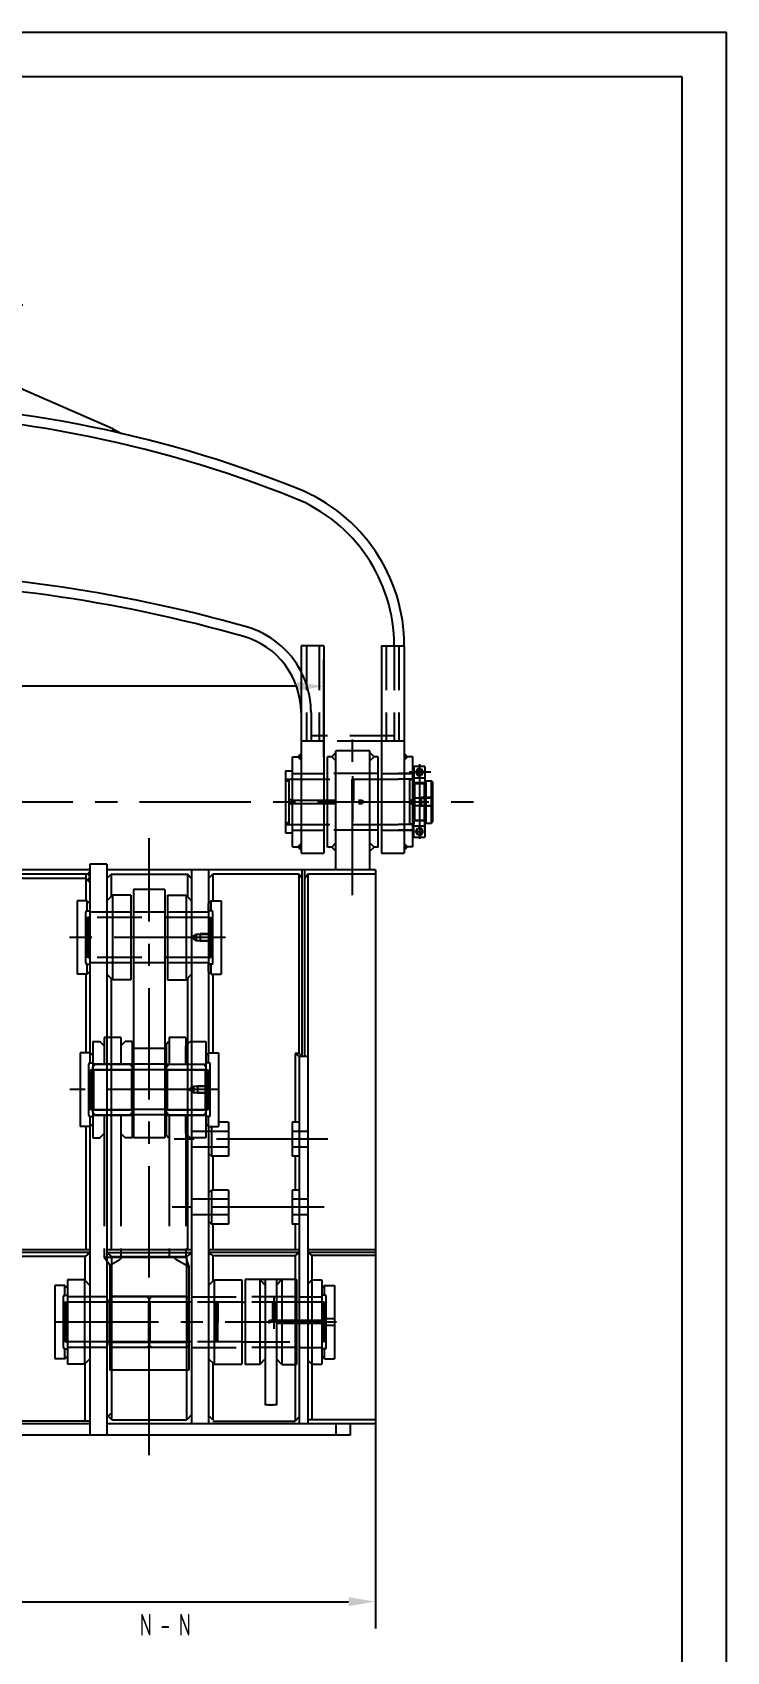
# Model space of a CAD drawing. Header units: millimetres. Extents: x 0 to 16800, y 391 to 12271.
# Drawn here: x 13681 to 16800, y 4991 to 12271 of the extents above; entities that cross this region are included whole.
import ezdxf
from ezdxf.enums import TextEntityAlignment as Align

# ---------------------------------------------------------------- set-up
doc = ezdxf.new("R2010")
doc.units = ezdxf.units.MM
doc.header["$LTSCALE"] = 400
for name, pattern in [('F', [0.75, 0.5, -0.25]), ('G', [2, 1.25, -0.25, 0.25, -0.25]), ('K', [2.5, 1.25, -0.25, 0.25, -0.25, 0.25, -0.25])]:
    doc.linetypes.add(name, pattern=pattern)
for name, color, linetype in [('01', 7, 'Continuous'), ('02', 1, 'Continuous'), ('04', 2, 'F'), ('05', 4, 'G'), ('07', 6, 'K'), ('08', 1, 'Continuous'), ('11', 3, 'Continuous')]:
    doc.layers.add(name, color=color, linetype=linetype)
doc.styles.get("Standard").update_dxf_attribs({"font": 'isocp', "width": 0.707, "bigfont": 'intecad.shx'})
doc.dimstyles.new('INTE', dxfattribs={"dimscale": 40, "dimtxt": 3.5, "dimasz": 3, "dimexe": 3, "dimexo": 0, "dimgap": 1, "dimtad": 1, "dimdec": 3, "dimdsep": 46, "dimtxsty": 'Standard', "dimcen": 0, "dimclrd": 1, "dimclre": 1, "dimclrt": 3, "dimadec": 4, "dimazin": 0, "dimtfac": 1, "dimtdec": 3, "dimtmove": 0, "dimatfit": 0, "dimfxl": 1, "dimarcsym": 0})

# ---------------------------------------------------------------- blocks, each defined once
blk = doc.blocks.new('*U105')
at = {"layer": '01'}
for p, q in [((0, 16.5), (-15, 7.8)), ((-15, 7.8), (-15, 0)), ((-15, -7.8), (-15, 0)), ((15, 7.8), (0, 16.5)), ((15, 0), (15, 7.8)), ((15, 0), (15, -7.8)), ((0, -16.5), (-15, -7.8)), ((15, -7.8), (0, -16.5))]:
    blk.add_line(p, q, dxfattribs=at)
at = {"layer": '05'}
for p, q in [((-16.7, 0), (17.5, 0)), ((0, 18), (0, -17.7))]:
    blk.add_line(p, q, dxfattribs=at)
blk = doc.blocks.new('qwre')
at = {"layer": '05'}
blk.add_line((-9377.8, 8268.9), (-8710.1, 8268.9), dxfattribs=at)
at = {"layer": '07', "color": 6, "linetype": 'K'}
for p, q in [((-9250.2, 8484.9), (-9321.2, 8484.9)), ((-9321.2, 8484.9), (-9321.2, 8052.9)), ((-9231.2, 8465.9), (-9250.2, 8484.9)), ((-9231.2, 8503.9), (-9231.2, 8383.2)), ((-9231.2, 8503.9), (-9155.2, 8503.9)), ((-9231.2, 8383.2), (-9231.2, 8465.9)), ((-9155.2, 8503.9), (-9155.2, 8383.2)), ((-9153.2, 8484.9), (-9155.2, 8484.9)), ((-9155.2, 8484.9), (-9155.2, 8383.2)), ((-9143.2, 8474.9), (-9153.2, 8484.9)), ((-9143.2, 8062.9), (-9143.2, 8474.9)), ((-9143.2, 8454.3), (-8989.2, 8454.3)), ((-8989.2, 8484.9), (-8989.2, 8052.9)), ((-8989.2, 8484.9), (-8958.2, 8484.9)), ((-8939.2, 8465.9), (-8958.2, 8484.9)), ((-8939.2, 8503.9), (-8939.2, 8383.2)), ((-8939.2, 8503.9), (-8863.2, 8503.9)), ((-8939.2, 8465.9), (-8939.2, 8383.2)), ((-8863.2, 8503.9), (-8863.2, 8383.2)), ((-8863.2, 8465.9), (-8844.2, 8484.9)), ((-8863.2, 8465.9), (-8863.2, 8383.2)), ((-8813.2, 8484.9), (-8844.2, 8484.9)), ((-8813.2, 8484.9), (-8813.2, 8052.9)), ((-9143.2, 8383.2), (-9321.2, 8383.2)), ((-9321.2, 8372.2), (-9310.2, 8383.2)), ((-9154.2, 8383.2), (-9310.2, 8383.2)), ((-9143.2, 8372.2), (-9154.2, 8383.2)), ((-8989.2, 8383.2), (-8813.2, 8383.2)), ((-8989.2, 8372.2), (-8978.2, 8383.2)), ((-8813.2, 8383.2), (-8989.2, 8383.2)), ((-8824.2, 8383.2), (-8980.2, 8383.2)), ((-8823.2, 8383.2), (-8979.2, 8383.2)), ((-8813.2, 8372.2), (-8824.2, 8383.2)), ((-9321.2, 8372.2), (-9321.2, 8165.7)), ((-9318.2, 8359.2), (-9318.2, 8178.7)), ((-9146.2, 8359.2), (-9318.2, 8359.2)), ((-9146.2, 8359.2), (-9143.2, 8362.2)), ((-9146.2, 8359.2), (-9146.2, 8178.7)), ((-9143.2, 8165.7), (-9143.2, 8372.2)), ((-8989.2, 8372.2), (-8989.2, 8165.7)), ((-8986.2, 8359.2), (-8989.2, 8362.2)), ((-8816.2, 8359.2), (-8986.2, 8359.2)), ((-8986.2, 8359.2), (-8986.2, 8178.7)), ((-8816.2, 8359.2), (-8813.2, 8362.2)), ((-8816.2, 8359.2), (-8816.2, 8178.7)), ((-8813.2, 8165.7), (-8813.2, 8372.2)), ((-9318.2, 8178.7), (-9321.2, 8175.7)), ((-9310.2, 8154.7), (-9321.2, 8165.7)), ((-9143.2, 8154.7), (-9321.2, 8154.7)), ((-9146.2, 8178.7), (-9318.2, 8178.7)), ((-9310.2, 8154.7), (-9154.2, 8154.7)), ((-9231.2, 8154.7), (-9231.2, 7513.9)), ((-9231.2, 8071.9), (-9231.2, 8154.7)), ((-9155.2, 8154.7), (-9155.2, 7513.9)), ((-9155.2, 8154.7), (-9155.2, 8052.9)), ((-9154.2, 8154.7), (-9143.2, 8165.7)), ((-9146.2, 8178.7), (-9143.2, 8175.7)), ((-8986.2, 8178.7), (-8989.2, 8175.7)), ((-8978.2, 8154.7), (-8989.2, 8165.7)), ((-8813.2, 8154.7), (-8989.2, 8154.7)), ((-8816.2, 8178.7), (-8986.2, 8178.7)), ((-8980.2, 8154.7), (-8824.2, 8154.7)), ((-8939.2, 8154.7), (-8939.2, 7513.9)), ((-8939.2, 8154.7), (-8939.2, 8071.9)), ((-8863.2, 8154.7), (-8863.2, 7513.9)), ((-8863.2, 8154.7), (-8863.2, 8071.9)), ((-8824.2, 8154.7), (-8813.2, 8165.7)), ((-8816.2, 8178.7), (-8813.2, 8175.7)), ((-9321.2, 8052.9), (-9250.2, 8052.9)), ((-9231.2, 8071.9), (-9250.2, 8052.9)), ((-9155.2, 8052.9), (-9153.2, 8052.9)), ((-9153.2, 8052.9), (-9143.2, 8062.9)), ((-8989.2, 8052.9), (-8958.2, 8052.9)), ((-8958.2, 8052.9), (-8939.2, 8071.9)), ((-8844.2, 8052.9), (-8863.2, 8071.9)), ((-8813.2, 8052.9), (-8844.2, 8052.9)), ((-9231.2, 7513.9), (-9243.7, 7472.2)), ((-9243.7, 7472.2), (-9185.9, 7505.6)), ((-9231.2, 7513.9), (-8863.2, 7513.9)), ((-8888.7, 7479.1), (-8934.5, 7505.6)), ((-8888.7, 7479.1), (-8863.2, 7513.9)), ((-9243.7, 7472.2), (-9243.7, 7007.9)), ((-8888.7, 7479.1), (-8888.7, 7007.9)), ((-9244.2, 7327.2), (-9233.2, 7338.2)), ((-9244.2, 7327.2), (-9244.2, 7120.7)), ((-9241.2, 7314.2), (-9244.2, 7317.2)), ((-9243.7, 7338.2), (-8888.7, 7338.2)), ((-9241.2, 7314.2), (-9241.2, 7133.7)), ((-9069.2, 7314.2), (-9241.2, 7314.2)), ((-9077.2, 7338.2), (-9233.2, 7338.2)), ((-9066.2, 7327.2), (-9077.2, 7338.2)), ((-9069.2, 7314.2), (-9066.2, 7317.2)), ((-9069.2, 7314.2), (-9069.2, 7133.7)), ((-9066.2, 7327.2), (-9055.2, 7338.2)), ((-9066.2, 7327.2), (-9066.2, 7120.7)), ((-9066.2, 7120.7), (-9066.2, 7327.2)), ((-9063.2, 7314.2), (-9066.2, 7317.2)), ((-9063.2, 7314.2), (-9063.2, 7133.7)), ((-8891.2, 7314.2), (-9063.2, 7314.2)), ((-8899.2, 7338.2), (-9055.2, 7338.2)), ((-8888.2, 7327.2), (-8899.2, 7338.2)), ((-8891.2, 7314.2), (-8888.2, 7317.2)), ((-8891.2, 7314.2), (-8891.2, 7133.7)), ((-8888.2, 7120.7), (-8888.2, 7327.2)), ((-9241.2, 7133.7), (-9244.2, 7130.7)), ((-9233.2, 7109.7), (-9244.2, 7120.7)), ((-9243.7, 7109.7), (-8888.7, 7109.7)), ((-9069.2, 7133.7), (-9241.2, 7133.7)), ((-9233.2, 7109.7), (-9077.2, 7109.7)), ((-9077.2, 7109.7), (-9066.2, 7120.7)), ((-9069.2, 7133.7), (-9066.2, 7130.7)), ((-9063.2, 7133.7), (-9066.2, 7130.7)), ((-9055.2, 7109.7), (-9066.2, 7120.7)), ((-8891.2, 7133.7), (-9063.2, 7133.7)), ((-9055.2, 7109.7), (-8899.2, 7109.7)), ((-8899.2, 7109.7), (-8888.2, 7120.7)), ((-8891.2, 7133.7), (-8888.2, 7130.7)), ((-9243.7, 7007.9), (-8888.7, 7007.9))]:
    blk.add_line(p, q, dxfattribs=at)
for centre, start, end in [((-9190.7, 7514.4), 298.66809, 357.43499), ((-8929.7, 7514.4), 182.56501, 241.33191)]:
    blk.add_arc(centre, 10, start, end, dxfattribs=at)
blk = doc.blocks.new('*D126')
at = {"layer": '08', "color": 1, "lineweight": -2}
for p, q in [((10497.7, 6230.5), (10497.7, 5095.2)), ((15221.7, 6230.5), (15221.7, 5095.2)), ((10617.7, 5215.2), (15101.7, 5215.2))]:
    blk.add_line(p, q, dxfattribs=at)
at = {"layer": '08', "color": 1}
for points in [[(10617.7, 5235.2), (10617.7, 5195.2), (10497.7, 5215.2)], [(15101.7, 5235.2), (15101.7, 5195.2), (15221.7, 5215.2)]]:
    blk.add_solid(points, dxfattribs=at)
at = {"layer": 'Defpoints', "color": 0}
for p in [(10497.7, 6230.5), (15221.7, 6230.5), (15221.7, 5215.2)]:
    blk.add_point(p, dxfattribs=at)
at = {"layer": '08', "color": 3, "insert": (12859.7, 5325.2), "char_height": 140, "attachment_point": 5}
blk.add_mtext('4724', dxfattribs=at)
blk = doc.blocks.new('*D127')
at = {"layer": '08', "color": 1, "lineweight": -2}
for p, q in [((10729.7, 9014.5), (10729.7, 9451.2)), ((14989.7, 9014.5), (14989.7, 9451.2)), ((14869.7, 9331.2), (10849.7, 9331.2))]:
    blk.add_line(p, q, dxfattribs=at)
at = {"layer": '08', "color": 1}
for points in [[(10849.7, 9351.2), (10849.7, 9311.2), (10729.7, 9331.2)], [(14869.7, 9351.2), (14869.7, 9311.2), (14989.7, 9331.2)]]:
    blk.add_solid(points, dxfattribs=at)
at = {"layer": 'Defpoints', "color": 0}
for p in [(10729.7, 9331.2), (10729.7, 9014.5), (14989.7, 9014.5)]:
    blk.add_point(p, dxfattribs=at)
at = {"layer": '08', "color": 3, "insert": (12668.8, 9441.2), "char_height": 140, "attachment_point": 5}
blk.add_mtext('4260%%p3', dxfattribs=at)
blk = doc.blocks.new('EREWR')
at = {"layer": '01'}
h = blk.add_hatch(color=256, dxfattribs=at)
h.paths.add_polyline_path([(21544.3, 10263.1), (21519.3, 10238.1), (21544.3, 10213.1)])
h.paths.add_polyline_path([(22663.3, 10238.1), (22638.3, 10263.1), (22638.3, 10213.1)])
at = {"layer": '01', "linetype": 'Continuous'}
for points in [[(21544.3, 9832.1), (21543.3, 9832.1), (21519.3, 9808.1), (21544.3, 9783.1), (21544.3, 9792.1)], [(22638.3, 9832.1), (22639.3, 9832.1), (22663.3, 9808.1), (22638.3, 9783.1), (22638.3, 9792.1)]]:
    blk.add_hatch(color=7, dxfattribs=at).paths.add_polyline_path(points)
at = {"layer": '01'}
for points in [[(21646.3, 9599.4), (21646.3, 9565.8, -0.001492), (21678.5, 9568.4)], [(22536.3, 9599.4), (22536.3, 9565.8, 0.001492), (22504, 9568.4)]]:
    blk.add_hatch(color=256, dxfattribs=at).paths.add_polyline_path(points)
at = {"layer": '05'}
h = blk.add_hatch(color=256, dxfattribs=at)
h.paths.add_polyline_path([(20909.3, 9465.7), (20886.8, 9453.7), (20909.3, 9453.7)])
h.paths.add_polyline_path([(20909.3, 9453.7), (20886.8, 9453.7), (20870.2, 9444.8, -0.00185)])
h = blk.add_hatch(color=256, dxfattribs=at)
h.paths.add_polyline_path([(23273.3, 9465.7), (23295.7, 9453.7), (23273.3, 9453.7)])
h.paths.add_polyline_path([(23273.3, 9453.7), (23295.7, 9453.7), (23312.4, 9444.8, 0.00185)])
h = blk.add_hatch(color=256, dxfattribs=at)
h.paths.add_polyline_path([(19599.3, 8005.6), (19584.3, 7990.6), (19599.3, 7990.6)])
h.paths.add_polyline_path([(19599.3, 7990.6), (19584.3, 7990.6), (19599.3, 7975.6)])
h = blk.add_hatch(color=256, dxfattribs=at)
h.paths.add_polyline_path([(20063.3, 8005.6), (20078.3, 7990.6), (20063.3, 7990.6)])
h.paths.add_polyline_path([(20063.3, 7990.6), (20078.3, 7990.6), (20063.3, 7975.6)])
h = blk.add_hatch(color=256, dxfattribs=at)
h.paths.add_polyline_path([(24119.3, 8005.6), (24104.3, 7990.6), (24119.3, 7990.6)])
h.paths.add_polyline_path([(24119.3, 7990.6), (24104.3, 7990.6), (24119.3, 7975.6)])
h = blk.add_hatch(color=256, dxfattribs=at)
h.paths.add_polyline_path([(24583.3, 8005.6), (24598.3, 7990.6), (24583.3, 7990.6)])
h.paths.add_polyline_path([(24583.3, 7990.6), (24598.3, 7990.6), (24583.3, 7975.6)])
h = blk.add_hatch(color=256, dxfattribs=at)
h.paths.add_polyline_path([(19599.3, 7570.6), (19584.3, 7585.6), (19599.3, 7585.6)])
h.paths.add_polyline_path([(19599.3, 7585.6), (19584.3, 7585.6), (19599.3, 7600.6)])
h = blk.add_hatch(color=256, dxfattribs=at)
h.paths.add_polyline_path([(20063.3, 7570.6), (20078.3, 7585.6), (20063.3, 7585.6)])
h.paths.add_polyline_path([(20063.3, 7585.6), (20078.3, 7585.6), (20063.3, 7600.6)])
h = blk.add_hatch(color=256, dxfattribs=at)
h.paths.add_polyline_path([(24119.3, 7570.6), (24104.3, 7585.6), (24119.3, 7585.6)])
h.paths.add_polyline_path([(24119.3, 7585.6), (24104.3, 7585.6), (24119.3, 7600.6)])
h = blk.add_hatch(color=256, dxfattribs=at)
h.paths.add_polyline_path([(24583.3, 7570.6), (24598.3, 7585.6), (24583.3, 7585.6)])
h.paths.add_polyline_path([(24583.3, 7585.6), (24598.3, 7585.6), (24583.3, 7600.6)])
at = {"layer": '01', "color": 7, "linetype": 'Continuous'}
for p, q in [((21442.3, 9808.1), (21442.3, 10238.1)), ((21442.3, 10238.1), (21519.3, 10238.1)), ((21519.3, 10238.1), (21544.3, 10263.1)), ((21519.3, 10238.1), (21519.3, 9808.1)), ((21519.3, 10238.1), (21544.3, 10213.1)), ((21544.3, 10263.1), (21544.3, 8843.1)), ((21544.3, 9833.1), (21544.3, 10213.1)), ((21646.3, 10263.1), (21646.3, 8843.1)), ((22536.3, 10263.1), (22536.3, 8843.1)), ((22663.3, 10238.1), (22638.3, 10263.1)), ((22663.3, 10238.1), (22638.3, 10213.1)), ((22638.3, 9833.1), (22638.3, 10213.1)), ((22663.3, 10238.1), (22663.3, 9808.1)), ((22740.3, 10238.1), (22663.3, 10238.1)), ((22740.3, 9808.1), (22740.3, 10238.1)), ((21544.3, 9833.1), (21519.3, 9808.1)), ((22638.3, 9890.6), (22638.3, 8843.1)), ((22638.3, 9833.1), (22663.3, 9808.1)), ((21442.3, 9808.1), (21519.3, 9808.1)), ((21544.3, 9783.1), (21519.3, 9808.1)), ((21529.9, 9797.5), (21519.3, 9808.1)), ((21544.3, 9792.1), (21544.3, 9527.1)), ((22638.3, 9783.1), (22663.3, 9808.1)), ((22638.3, 9792.1), (22638.3, 9527.1)), ((22652.6, 9797.5), (22663.3, 9808.1)), ((22740.3, 9808.1), (22663.3, 9808.1)), ((20909.3, 9465.7), (20909.3, 9453.7)), ((23273.3, 9465.7), (23273.3, 9453.7)), ((21544.3, 8843.1), (21646.3, 8843.1)), ((21582.8, 8804.2), (21582.8, 8843.1)), ((21589.3, 8843.1), (21589.3, 8804.7)), ((21601.3, 8843.1), (21601.3, 8805.6)), ((21607.8, 8806.1), (21607.8, 8843.1)), ((22638.3, 8843.1), (22536.3, 8843.1)), ((22574.8, 8806.1), (22574.8, 8843.1)), ((22581.3, 8843.1), (22581.3, 8805.6)), ((22593.3, 8843.1), (22593.3, 8804.7)), ((22599.8, 8804.2), (22599.8, 8843.1)), ((19599.3, 8490.3), (19599.3, 8060.1)), ((19701.3, 8490.1), (19599.3, 8490.1)), ((19701.3, 8490.1), (19701.3, 7558.1)), ((19961.3, 8490.1), (19961.3, 7558.1)), ((19961.3, 8490.1), (20063.3, 8490.1)), ((20063.3, 8490.1), (20063.3, 8060.1)), ((24119.3, 8490.1), (24119.3, 8060.1)), ((24221.3, 8490.1), (24119.3, 8490.1)), ((24221.3, 8490.1), (24221.3, 7558.1)), ((24481.3, 8490.1), (24481.3, 7558.1)), ((24481.3, 8490.1), (24583.3, 8490.1)), ((24583.3, 8490.3), (24583.3, 8060.1)), ((19599.3, 8115.1), (19599.3, 7558.1)), ((24583.3, 8115.1), (24583.3, 7558.1)), ((19599.3, 8060.9), (19701.3, 8060.9)), ((19961.3, 8060.9), (20063.3, 8060.9)), ((24221.3, 8060.9), (24119.3, 8060.9)), ((24583.3, 8060.9), (24481.3, 8060.9)), ((19561.3, 7585.6), (19561.3, 7990.6)), ((19561.3, 7990.6), (19599.3, 7990.6)), ((19599.3, 8005.6), (19584.3, 7990.6)), ((19599.3, 7975.6), (19584.3, 7990.6)), ((20063.3, 8005.6), (20078.3, 7990.6)), ((20101.3, 7990.6), (20063.3, 7990.6)), ((20063.3, 7975.6), (20078.3, 7990.6)), ((20101.3, 7585.6), (20101.3, 7990.6)), ((24081.3, 7585.6), (24081.3, 7990.6)), ((24081.3, 7990.6), (24119.3, 7990.6)), ((24119.3, 8005.6), (24104.3, 7990.6)), ((24119.3, 7975.6), (24104.3, 7990.6)), ((24583.3, 8005.6), (24598.3, 7990.6)), ((24621.3, 7990.6), (24583.3, 7990.6)), ((24583.3, 7975.6), (24598.3, 7990.6)), ((24621.3, 7585.6), (24621.3, 7990.6)), ((19561.3, 7585.6), (19599.3, 7585.6)), ((19599.3, 7600.6), (19584.3, 7585.6)), ((19599.3, 7570.6), (19584.3, 7585.6)), ((20063.3, 7600.6), (20078.3, 7585.6)), ((20101.3, 7585.6), (20063.3, 7585.6)), ((20063.3, 7570.6), (20078.3, 7585.6)), ((24081.3, 7585.6), (24119.3, 7585.6)), ((24119.3, 7600.6), (24104.3, 7585.6)), ((24119.3, 7570.6), (24104.3, 7585.6)), ((24583.3, 7600.6), (24598.3, 7585.6)), ((24621.3, 7585.6), (24583.3, 7585.6)), ((24583.3, 7570.6), (24598.3, 7585.6))]:
    blk.add_line(p, q, dxfattribs=at)
at = {"layer": '01'}
for p, q in [((21646.3, 10263.1), (21544.3, 10263.1)), ((22536.3, 10263.1), (22638.3, 10263.1)), ((20909.3, 9465.7), (21382.4, 9672.6)), ((23273.3, 9465.7), (22800.1, 9672.6)), ((21678.5, 9568.4), (21646.3, 9599.4)), ((22504, 9568.4), (22536.3, 9599.4)), ((20063.3, 8115.1), (20063.3, 7558.1)), ((24119.3, 8115.1), (24119.3, 7558.1)), ((19701.3, 7558.1), (19599.3, 7558.1)), ((20063.3, 7558.1), (19961.3, 7558.1)), ((24119.3, 7558.1), (24221.3, 7558.1)), ((24481.3, 7558.1), (24583.3, 7558.1))]:
    blk.add_line(p, q, dxfattribs=at)
for centre, start, end in [((21289.3, 9908.9), 291.5172, 331.70732), ((22893.3, 9908.9), 208.29268, 248.4828)]:
    blk.add_arc(centre, 254, start, end, dxfattribs=at)
at = {"layer": '01', "color": 7, "linetype": 'Continuous'}
for centre, radius, start, end in [((21289.3, 9908.9), 254, 331.70732, 337.69806), ((22893.3, 9908.9), 254, 202.30194, 208.29268), ((22091.3, 4164.1), 5420, 90, 111.81888), ((22091.3, 4164.1), 5375, 90, 111.81888), ((22091.3, 4164.1), 5420, 68.18112, 90), ((22091.3, 4164.1), 5375, 68.18112, 90), ((20359.3, 8490.3), 760, 111.81888, 180), ((23823.3, 8490.3), 760, 0, 68.18112), ((20359.3, 8490.3), 715, 111.81888, 180), ((23823.3, 8490.3), 715, 0, 68.18112), ((22091.3, 2324.1), 6500, 90, 105.91806), ((22091.3, 2324.1), 6500, 74.08194, 90), ((22091.3, 2324.1), 6455, 90, 105.91806), ((22091.3, 2324.1), 6455, 74.08194, 90), ((20418.3, 8190.2), 400, 105.91806, 152.56076), ((20418.3, 8190.2), 355, 105.91806, 180), ((23764.3, 8190.2), 355, 0, 74.08194), ((23764.3, 8190.2), 400, 27.43924, 74.08194)]:
    blk.add_arc(centre, radius, start, end, dxfattribs=at)
at = {"layer": '04', "color": 2, "linetype": 'F'}
for p, q in [((21442.3, 10155.6), (21544.3, 10155.6)), ((21442.3, 10131.6), (21646.3, 10131.6)), ((21646.3, 10155.6), (21544.3, 10155.6)), ((22536.3, 10155.6), (22638.3, 10155.6)), ((22740.3, 10131.6), (22536.3, 10131.6)), ((22740.3, 10155.6), (22638.3, 10155.6)), ((21442.3, 9914.6), (21646.3, 9914.6)), ((22740.3, 9914.6), (22536.3, 9914.6)), ((21442.3, 9890.6), (21544.3, 9890.6)), ((21646.3, 9890.6), (21544.3, 9890.6)), ((22536.3, 9890.6), (22638.3, 9890.6)), ((22740.3, 9890.6), (22638.3, 9890.6)), ((21544.3, 9628.1), (21646.3, 9628.1)), ((21582.8, 8843.1), (21582.8, 9513.3)), ((21582.8, 9513.3), (21607.8, 9513.3)), ((21589.3, 9513.3), (21589.3, 8843.1)), ((21601.3, 9513.3), (21601.3, 8843.1)), ((21607.8, 8843.1), (21607.8, 9513.3)), ((22574.8, 8843.1), (22574.8, 9513.3)), ((22599.8, 9513.3), (22574.8, 9513.3)), ((22581.3, 9513.3), (22581.3, 8843.1)), ((22593.3, 9513.3), (22593.3, 8843.1)), ((22599.8, 8843.1), (22599.8, 9513.3)), ((21607.8, 8806.1), (21582.8, 8806.1)), ((22574.8, 8806.1), (22599.8, 8806.1)), ((19624.3, 8490.3), (19624.3, 8060.1)), ((19644.3, 8490.3), (19644.3, 8060.9)), ((19681.3, 8490.1), (19681.3, 8060.9)), ((19981.3, 8490.1), (19981.3, 8060.9)), ((20038.3, 8490.1), (20038.3, 8060.1)), ((24144.3, 8490.1), (24144.3, 8060.1)), ((24201.3, 8490.1), (24201.3, 8060.9)), ((24501.3, 8490.1), (24501.3, 8060.9)), ((24538.3, 8490.3), (24538.3, 8060.9)), ((24558.3, 8490.3), (24558.3, 8060.1)), ((20018.3, 8190.2), (20018.3, 8060.9)), ((24164.3, 8190.2), (24164.3, 8060.9)), ((19644.3, 8085.1), (20018.3, 8085.1)), ((24538.3, 8085.1), (24164.3, 8085.1)), ((19701.3, 8060.9), (19961.3, 8060.9)), ((24481.3, 8060.9), (24221.3, 8060.9)), ((19561.3, 7915.1), (19625.3, 7915.1)), ((19561.3, 7890.6), (19625.3, 7890.6)), ((19701.3, 7915.1), (19625.3, 7915.1)), ((19701.3, 7890.6), (19625.3, 7890.6)), ((20037.3, 7915.1), (19961.3, 7915.1)), ((20037.3, 7890.6), (19961.3, 7890.6)), ((20101.3, 7915.1), (20037.3, 7915.1)), ((20101.3, 7890.6), (20037.3, 7890.6)), ((24081.3, 7915.1), (24145.3, 7915.1)), ((24081.3, 7890.6), (24145.3, 7890.6)), ((24145.3, 7915.1), (24221.3, 7915.1)), ((24145.3, 7890.6), (24221.3, 7890.6)), ((24481.3, 7915.1), (24557.3, 7915.1)), ((24481.3, 7890.6), (24557.3, 7890.6)), ((24621.3, 7915.1), (24557.3, 7915.1)), ((24621.3, 7890.6), (24557.3, 7890.6)), ((19561.3, 7685.6), (19625.3, 7685.6)), ((19561.3, 7661.1), (19625.3, 7661.1)), ((19701.3, 7685.6), (19625.3, 7685.6)), ((19701.3, 7661.1), (19625.3, 7661.1)), ((20037.3, 7685.6), (19961.3, 7685.6)), ((20037.3, 7661.1), (19961.3, 7661.1)), ((20101.3, 7685.6), (20037.3, 7685.6)), ((20101.3, 7661.1), (20037.3, 7661.1)), ((24081.3, 7685.6), (24145.3, 7685.6)), ((24081.3, 7661.1), (24145.3, 7661.1)), ((24145.3, 7685.6), (24221.3, 7685.6)), ((24145.3, 7661.1), (24221.3, 7661.1)), ((24481.3, 7685.6), (24557.3, 7685.6)), ((24481.3, 7661.1), (24557.3, 7661.1)), ((24621.3, 7685.6), (24557.3, 7685.6)), ((24621.3, 7661.1), (24557.3, 7661.1))]:
    blk.add_line(p, q, dxfattribs=at)
for centre, start, end in [((20418.3, 8190.2), 152.56076, 180), ((23764.3, 8190.2), 0, 27.43924)]:
    blk.add_arc(centre, 400, start, end, dxfattribs=at)
at = {"layer": '05', "color": 4, "linetype": 'G'}
for p, q in [((22091.3, 10205.1), (22091.3, 7558.1)), ((19831.3, 7368.7), (19831.3, 8146.8)), ((24351.3, 7368.7), (24351.3, 8146.8))]:
    blk.add_line(p, q, dxfattribs=at)
at = {"layer": '05'}
for p, q in [((21332.5, 10023.1), (22869.5, 10023.1)), ((21375.1, 10023.1), (22869.5, 10023.1)), ((20909.3, 9465.7), (20870.2, 9444.8)), ((23273.3, 9465.7), (23312.4, 9444.8)), ((19394, 7788.1), (24818.2, 7788.1))]:
    blk.add_line(p, q, dxfattribs=at)
blk = doc.blocks.new('*U157')
at = {"layer": '01'}
for points in [[(415, 292), (25, 292)], [(415, 5), (415, 292)]]:
    blk.add_lwpolyline(points, dxfattribs=at)
at = {"layer": '02'}
for points in [[(420, 297), (0, 297)], [(420, 0), (420, 297)]]:
    blk.add_lwpolyline(points, dxfattribs=at)

msp = doc.modelspace()

# ---------------------------------------------------------------- hatches: boundary and pattern name
at = {"layer": '02'}
h = msp.add_hatch(color=256, dxfattribs=at)
h.paths.add_polyline_path([(14727.2488, 6638.5484), (14702.2488, 6663.5484), (14727.2488, 6663.5484)])
h.paths.add_polyline_path([(14802.2488, 6663.5484), (14777.2488, 6638.5484), (14777.2488, 6663.5484)])
at = {"layer": '04'}
h = msp.add_hatch(dxfattribs=at)
h.set_pattern_fill('ANGLE', color=256, scale=0.5, style=0)
h.set_pattern_definition([(7e-15, (14473.309, 8262.6343), (0, 3.4925), [2.54, -0.9525]), (90, (14473.309, 8262.6343), (-3.4925, 2e-16), [2.54, -0.9525])])
h.paths.add_polyline_path([(14817.7488, 8913.4284), (14833.7488, 8900.3131), (14833.7488, 8913.4284)])
h = msp.add_hatch(dxfattribs=at)
h.set_pattern_fill('ANGLE', color=256, scale=0.5, style=0)
h.set_pattern_definition([(7e-15, (14473.309, 9360.4625), (0, -3.4925), [2.54, -0.9525]), (270, (14473.309, 9360.4625), (-3.4925, -2e-16), [2.54, -0.9525])])
h.paths.add_polyline_path([(14833.7488, 8709.6684), (14817.7488, 8709.6684), (14833.7488, 8722.7837)])

# ---------------------------------------------------------------- linework, layer by layer
for p, q in [((15394.7488, 8970.2984), (15394.7488, 8714.7684)), ((15444.7488, 8970.2984), (15394.7488, 8970.2984)), ((15394.7488, 8908.3284), (15389.7488, 8909.667)), ((15448.6238, 8906.7984), (15448.6238, 8716.2984)), ((15474.0238, 8716.2984), (15474.0238, 8906.7984)), ((15478.7838, 8902.0384), (15474.0238, 8906.7984)), ((15478.7838, 8902.0384), (15478.7838, 8721.0584)), ((15394.7488, 8714.7684), (15389.7488, 8713.4298)), ((15478.7838, 8721.0584), (15474.0238, 8716.2984)), ((13939.2488, 8448.5484), (13920.2488, 8467.5484)), ((14015.2488, 8467.5484), (14034.2488, 8486.5484)), ((14396.2488, 8467.5484), (14377.2488, 8486.5484)), ((14472.2488, 8467.5484), (14491.2488, 8486.5484)), ((14917.7488, 8486.5484), (14904.7488, 8467.5484))]:
    msp.add_line(p, q)
msp.add_arc((15445.4438, 8725.8184), 3.18, 0, 90)
at = {"layer": '01', "color": 7, "linetype": 'Continuous'}
for p, q in [((15025.7488, 9014.5484), (15044.7488, 9033.5484)), ((15196.7488, 9041.5484), (15044.7488, 9041.5484)), ((15044.7488, 8506.5484), (15044.7488, 9041.5484)), ((15196.7488, 8506.5484), (15196.7488, 9041.5484)), ((15215.7488, 9014.5484), (15196.7488, 9033.5484)), ((15006.7488, 8608.5484), (15006.7488, 9014.5484)), ((15025.7488, 9014.5484), (15006.7488, 9014.5484)), ((15025.7488, 9014.5484), (15044.7488, 8995.5484)), ((15215.7488, 9014.5484), (15196.7488, 8995.5484)), ((15234.7488, 9014.5484), (15215.7488, 9014.5484)), ((15234.7488, 8608.5484), (15234.7488, 9014.5484)), ((15444.7488, 8970.2984), (15444.7488, 8652.7984)), ((14817.7488, 8951.5484), (14817.7488, 8671.5484)), ((14817.7488, 8951.5484), (14849.7488, 8951.5484)), ((15394.7488, 8919.5984), (15444.7488, 8919.5984)), ((15444.7488, 8894.0984), (15448.6238, 8894.0984)), ((15448.6238, 8906.7984), (15474.0238, 8906.7984)), ((15394.7488, 8652.7984), (15394.7488, 8811.5484)), ((15444.7738, 8691.5484), (15444.7738, 8811.5484)), ((14817.7488, 8671.5484), (14849.7488, 8671.5484)), ((15394.7488, 8703.4984), (15444.7488, 8703.4984)), ((15444.7488, 8728.9984), (15445.4438, 8728.9984)), ((15448.6238, 8716.2984), (15474.0238, 8716.2984)), ((15025.7488, 8608.5484), (15006.7488, 8608.5484)), ((15025.7488, 8608.5484), (15044.7488, 8627.5484)), ((15025.7488, 8608.5484), (15044.7488, 8589.5484)), ((15215.7488, 8608.5484), (15196.7488, 8627.5484)), ((15215.7488, 8608.5484), (15196.7488, 8589.5484)), ((15234.7488, 8608.5484), (15215.7488, 8608.5484)), ((15394.7488, 8652.7984), (15444.7488, 8652.7984)), ((13939.2488, 8531.5484), (13939.2488, 7682.5484)), ((14015.2488, 8531.5484), (13939.2488, 8531.5484)), ((14015.2488, 8531.5484), (14015.2488, 5964.5484)), ((13939.2488, 8506.5484), (11780.2488, 8506.5484)), ((13929.4552, 8486.5484), (11790.2488, 8486.5484)), ((13920.2488, 8467.5484), (11799.2488, 8467.5484)), ((13926.2488, 8461.5484), (13929.2488, 8461.5484)), ((13939.2488, 8496.5484), (13929.2488, 8486.5484)), ((13939.2488, 8476.5484), (13929.2488, 8486.5484)), ((13939.2488, 8471.5484), (13929.2488, 8461.5484)), ((13939.2488, 8451.5484), (13929.2488, 8461.5484)), ((15221.7488, 8506.5484), (14015.2488, 8506.5484)), ((14034.2488, 8486.5484), (14034.2488, 8385.5484)), ((14034.2488, 8486.5484), (14377.2488, 8486.5484)), ((14396.2488, 8506.5484), (14396.2488, 6014.5484)), ((14472.2488, 8506.5484), (14472.2488, 7682.0484)), ((14879.7488, 8486.5484), (14491.2488, 8486.5484)), ((14491.2488, 8486.5484), (14491.2488, 8366.5484)), ((14879.7488, 8486.5484), (14892.7488, 8467.5484)), ((14879.7488, 7680.5484), (14879.7488, 8486.5484)), ((14892.7488, 7667.5484), (14892.7488, 8506.5484)), ((14904.7488, 7667.5484), (14904.7488, 8506.5484)), ((15221.7488, 8486.5484), (14917.7488, 8486.5484)), ((14917.7488, 8486.5484), (14917.7488, 6014.5484)), ((15221.7488, 8506.5484), (15221.7488, 6014.5484)), ((14040.2488, 8391.5484), (14015.2488, 8366.5484)), ((14123.2488, 8391.5484), (14040.2488, 8391.5484)), ((14123.2488, 8391.5484), (14123.2488, 8011.5484)), ((14288.2488, 8391.5484), (14371.2488, 8391.5484)), ((14371.2488, 8391.5484), (14396.2488, 8366.5484)), ((13939.2488, 8291.0484), (13930.7488, 8291.0484)), ((14040.2488, 8011.5484), (14015.2488, 8036.5484)), ((14123.2488, 8011.5484), (14040.2488, 8011.5484)), ((14288.2488, 8011.5484), (14371.2488, 8011.5484)), ((14371.2488, 8011.5484), (14396.2488, 8036.5484)), ((14491.2488, 8036.5484), (14491.2488, 7682.5484)), ((14879.7488, 7667.5484), (14860.7488, 7680.5484)), ((14879.7488, 7680.5484), (14860.7488, 7680.5484)), ((14860.7488, 7680.5484), (14860.7488, 7371.0484)), ((14892.7488, 7667.5484), (14879.7488, 7680.5484)), ((14879.7488, 7667.5484), (14917.7488, 7667.5484)), ((14879.7488, 7667.5484), (14879.7488, 6014.5484)), ((14562.2488, 7371.0484), (14517.7488, 7371.0484)), ((14562.2488, 7371.0484), (14562.2488, 7218.0484)), ((14847.7488, 7371.0484), (14847.7488, 7218.0484)), ((14879.7488, 7371.0484), (14847.7488, 7371.0484)), ((13939.2488, 7352.5484), (13939.2488, 5964.5484)), ((14275.7488, 7301.5484), (14135.7488, 7301.5484)), ((14472.2488, 7353.0484), (14472.2488, 6014.5484)), ((14485.2488, 7352.5484), (14485.2488, 7218.0484)), ((14472.2488, 7231.0484), (14485.2488, 7218.0484)), ((14562.2488, 7218.0484), (14485.2488, 7218.0484)), ((14491.2488, 7218.0484), (14491.2488, 7066.0484)), ((14879.7488, 7218.0484), (14847.7488, 7218.0484)), ((14860.7488, 7218.0484), (14860.7488, 7066.0484)), ((14472.2488, 7053.0484), (14485.2488, 7066.0484)), ((14562.2488, 7066.0484), (14485.2488, 7066.0484)), ((14485.2488, 7066.0484), (14485.2488, 6913.0484)), ((14562.2488, 7066.0484), (14562.2488, 6913.0484)), ((14879.7488, 7066.0484), (14847.7488, 7066.0484)), ((14847.7488, 7066.0484), (14847.7488, 6913.0484)), ((14472.2488, 7053.0484), (14472.2488, 6926.0484)), ((14472.2488, 6926.0484), (14485.2488, 6913.0484)), ((14562.2488, 6913.0484), (14485.2488, 6913.0484)), ((14491.2488, 6913.0484), (14491.2488, 6797.5484)), ((14879.7488, 6913.0484), (14847.7488, 6913.0484)), ((14860.7488, 6913.0484), (14860.7488, 6797.5484)), ((13939.2488, 6797.5484), (11780.2488, 6797.5484)), ((13939.2488, 6784.5484), (11780.2488, 6784.5484)), ((13939.2488, 6784.5484), (13917.2488, 6767.5484)), ((14396.2488, 6797.5484), (14015.2488, 6797.5484)), ((14015.2488, 6784.5484), (14396.2488, 6784.5484)), ((14037.2488, 6767.5484), (14015.2488, 6784.5484)), ((14396.2488, 6784.5484), (14374.2488, 6767.5484)), ((14879.7488, 6797.5484), (14472.2488, 6797.5484)), ((14879.7488, 6784.5484), (14472.2488, 6784.5484)), ((14491.2488, 6771.5484), (14472.2488, 6784.5484)), ((14491.2488, 6771.5484), (14860.7488, 6771.5484)), ((14491.2488, 6771.5484), (14491.2488, 6656.5484)), ((14879.7488, 6784.5484), (14860.7488, 6771.5484)), ((14860.7488, 6771.5484), (14860.7488, 6027.5484)), ((15221.7488, 6797.5484), (14917.7488, 6797.5484)), ((15221.7488, 6784.5484), (14917.7488, 6784.5484)), ((14936.7488, 6771.5484), (14936.7488, 6033.5484)), ((15221.7488, 6771.5484), (14936.7488, 6771.5484)), ((13917.2488, 6767.5484), (11802.2488, 6767.5484)), ((13917.2488, 6659.5484), (13917.2488, 6767.5484)), ((14037.2488, 6767.5484), (14374.2488, 6767.5484)), ((14037.2488, 6033.5484), (14037.2488, 6767.5484)), ((14374.2488, 6033.5484), (14374.2488, 6767.5484)), ((13839.2488, 6662.5484), (13839.2488, 6282.5484)), ((13914.2488, 6662.5484), (13839.2488, 6662.5484)), ((13914.2488, 6662.5484), (13914.2488, 6282.5484)), ((13914.2488, 6662.5484), (13939.2488, 6637.5484)), ((14497.2488, 6662.5484), (14472.2488, 6637.5484)), ((14497.2488, 6662.5484), (14497.2488, 6282.5484)), ((14497.2488, 6662.5484), (14622.2488, 6662.5484)), ((14622.2488, 6662.5484), (14622.2488, 6282.5484)), ((14637.2488, 6663.5484), (14637.2488, 6281.5484)), ((14867.2488, 6663.5484), (14637.2488, 6663.5484)), ((14702.2488, 6663.5484), (14702.2488, 6281.5484)), ((14702.2488, 6663.5484), (14727.2488, 6638.5484)), ((14802.2488, 6663.5484), (14777.2488, 6638.5484)), ((14802.2488, 6663.5484), (14802.2488, 6281.5484)), ((14867.2488, 6663.5484), (14867.2488, 6281.5484)), ((14936.7488, 6662.5484), (14917.7488, 6643.5484)), ((14936.7488, 6662.5484), (14917.7488, 6643.5484)), ((14936.7488, 6662.5484), (14981.7488, 6662.5484)), ((14936.7488, 6662.5484), (14981.7488, 6662.5484)), ((14981.7488, 6662.5484), (14981.7488, 6282.5484)), ((14981.7488, 6662.5484), (14981.7488, 6282.5484)), ((13830.4988, 6562.0484), (13839.2488, 6562.0484)), ((14396.2488, 6562.0484), (14015.2488, 6562.0484)), ((14622.2488, 6562.0484), (14637.2488, 6562.0484)), ((14879.7488, 6562.0484), (14867.2488, 6562.0484)), ((13830.4988, 6472.5484), (13830.4988, 6383.0484)), ((13830.4988, 6383.0484), (13825.4988, 6385.9351)), ((13830.4988, 6383.0484), (13839.2488, 6383.0484)), ((14396.2488, 6383.0484), (14015.2488, 6383.0484)), ((14622.2488, 6383.0484), (14637.2488, 6383.0484)), ((13914.2488, 6282.5484), (13839.2488, 6282.5484)), ((13914.2488, 6282.5484), (13939.2488, 6307.5484)), ((13917.2488, 6027.5484), (13917.2488, 6285.5484)), ((14497.2488, 6282.5484), (14472.2488, 6307.5484)), ((14491.2488, 6288.5484), (14491.2488, 6033.5484)), ((14497.2488, 6282.5484), (14622.2488, 6282.5484)), ((14702.2488, 6281.5484), (14637.2488, 6281.5484)), ((14702.2488, 6281.5484), (14727.2488, 6306.5484)), ((14802.2488, 6281.5484), (14777.2488, 6306.5484)), ((14802.2488, 6281.5484), (14867.2488, 6281.5484)), ((14917.7488, 6301.5484), (14936.7488, 6282.5484)), ((14917.7488, 6301.5484), (14936.7488, 6282.5484)), ((14936.7488, 6282.5484), (14981.7488, 6282.5484)), ((14936.7488, 6282.5484), (14981.7488, 6282.5484)), ((14037.2488, 6033.5484), (14015.2488, 6055.5484)), ((14396.2488, 6055.5484), (14374.2488, 6033.5484)), ((14491.2488, 6033.5484), (14472.2488, 6052.5484)), ((14879.7488, 6046.5484), (14860.7488, 6027.5484)), ((13939.2488, 6027.5484), (11780.2488, 6027.5484)), ((13939.2488, 6014.5484), (11780.2488, 6014.5484)), ((15221.7488, 6014.5484), (14015.2488, 6014.5484)), ((14037.2488, 6033.5484), (14374.2488, 6033.5484)), ((14491.2488, 6027.5484), (14860.7488, 6027.5484)), ((15221.7488, 6033.5484), (14917.7488, 6033.5484)), ((15108.7488, 6014.5484), (15108.7488, 5964.5484)), ((15108.7488, 5964.5484), (10610.7488, 5964.5484))]:
    msp.add_line(p, q, dxfattribs=at)
at = {"layer": '01'}
for p, q in [((13920.2488, 8486.5484), (13920.2488, 8366.5484)), ((14377.2488, 8486.5484), (14377.2488, 8385.5484)), ((14040.2488, 8391.5484), (14040.2488, 8011.5484)), ((14275.7488, 8417.5484), (14135.7488, 8417.5484)), ((14135.7488, 8417.5484), (14135.7488, 7301.5484)), ((14275.7488, 8417.5484), (14275.7488, 7301.5484)), ((14288.2488, 8391.5484), (14288.2488, 8011.5484)), ((14371.2488, 8391.5484), (14371.2488, 8011.5484)), ((13927.2488, 8366.5484), (13882.2488, 8366.5484)), ((13882.2488, 8366.5484), (13882.2488, 8036.5484)), ((13920.2488, 8087.0484), (13920.2488, 8316.0484)), ((13926.2488, 8322.0484), (13939.2488, 8322.0484)), ((13927.2488, 8366.5484), (13939.2488, 8354.5484)), ((13927.2488, 8322.0484), (13927.2488, 8366.5484)), ((14484.2488, 8366.5484), (14472.2488, 8354.5484)), ((14472.2488, 8322.0484), (14472.2488, 8354.5484)), ((14485.2488, 8322.0484), (14472.2488, 8322.0484)), ((14484.2488, 8366.5484), (14529.2488, 8366.5484)), ((14484.2488, 8322.0484), (14484.2488, 8366.5484)), ((14491.2488, 8087.0484), (14491.2488, 8316.0484)), ((14529.2488, 8366.5484), (14529.2488, 8036.5484)), ((13930.7488, 8291.0484), (13925.7488, 8288.1616)), ((13925.7488, 8288.1616), (13925.7488, 8114.9351)), ((13930.7488, 8291.0484), (13930.7488, 8201.5484)), ((14472.2488, 8291.0484), (14480.7488, 8291.0484)), ((14480.7488, 8291.0484), (14480.7488, 8201.5484)), ((14480.7488, 8291.0484), (14485.7488, 8288.1616)), ((14485.7488, 8288.1616), (14485.7488, 8114.9351)), ((13930.7488, 8201.5484), (13930.7488, 8112.0484)), ((14480.7488, 8201.5484), (14480.7488, 8112.0484)), ((13930.7488, 8112.0484), (13925.7488, 8114.9351)), ((13930.7488, 8112.0484), (13939.2488, 8112.0484)), ((14472.2488, 8112.0484), (14480.7488, 8112.0484)), ((14480.7488, 8112.0484), (14485.7488, 8114.9351)), ((13927.2488, 8036.5484), (13882.2488, 8036.5484)), ((13920.2488, 8036.5484), (13920.2488, 7682.5484)), ((13926.2488, 8081.0484), (13939.2488, 8081.0484)), ((13927.2488, 8036.5484), (13927.2488, 8081.0484)), ((13927.2488, 8036.5484), (13939.2488, 8048.5484)), ((14034.2488, 8017.5484), (14034.2488, 6797.5484)), ((14377.2488, 8017.5484), (14377.2488, 6797.5484)), ((14472.2488, 8048.5484), (14472.2488, 8081.0484)), ((14485.2488, 8081.0484), (14472.2488, 8081.0484)), ((14484.2488, 8036.5484), (14472.2488, 8048.5484)), ((14484.2488, 8036.5484), (14484.2488, 8081.0484)), ((14484.2488, 8036.5484), (14529.2488, 8036.5484)), ((13895.7488, 7682.5484), (13895.7488, 7352.5484)), ((13940.7488, 7682.5484), (13895.7488, 7682.5484)), ((13940.7488, 7638.0484), (13940.7488, 7682.5484)), ((13940.7488, 7682.5484), (13952.7488, 7670.5484)), ((14472.7488, 7682.5484), (14460.7488, 7670.5484)), ((14472.7488, 7682.5484), (14517.7488, 7682.5484)), ((14472.7488, 7638.0484), (14472.7488, 7682.5484)), ((14517.7488, 7682.5484), (14517.7488, 7352.5484)), ((13933.7488, 7403.0484), (13933.7488, 7632.0484)), ((13943.2488, 7607.0484), (13938.2488, 7604.1616)), ((13938.2488, 7604.1616), (13938.2488, 7430.9351)), ((13939.7488, 7638.0484), (13952.7488, 7638.0484)), ((13943.1178, 7607.0484), (14135.7488, 7607.0484)), ((13943.2488, 7607.0484), (13943.2488, 7517.5484)), ((14275.7488, 7607.0484), (14468.2488, 7607.0484)), ((14473.7488, 7638.0484), (14460.7488, 7638.0484)), ((14468.2488, 7607.0484), (14473.2488, 7604.1616)), ((14468.2488, 7607.0484), (14468.2488, 7517.5484)), ((14473.2488, 7604.1616), (14473.2488, 7430.9351)), ((14479.7488, 7403.0484), (14479.7488, 7632.0484)), ((13943.2488, 7517.5484), (13943.2488, 7428.0484)), ((14468.2488, 7517.5484), (14468.2488, 7428.0484)), ((13943.2488, 7428.0484), (13938.2488, 7430.9351)), ((13943.2488, 7428.0484), (14135.7488, 7428.0484)), ((14275.7488, 7428.0484), (14468.2488, 7428.0484)), ((14468.2488, 7428.0484), (14473.2488, 7430.9351)), ((13939.7488, 7397.0484), (13952.7488, 7397.0484)), ((13940.7488, 7352.5484), (13940.7488, 7397.0484)), ((13940.7488, 7352.5484), (13952.7488, 7364.5484)), ((14473.7488, 7397.0484), (14460.7488, 7397.0484)), ((14472.7488, 7352.5484), (14460.7488, 7364.5484)), ((14472.7488, 7352.5484), (14472.7488, 7397.0484)), ((13940.7488, 7352.5484), (13895.7488, 7352.5484)), ((13920.2488, 7352.5484), (13920.2488, 6797.5484)), ((14472.7488, 7352.5484), (14517.7488, 7352.5484)), ((14917.7488, 6784.5484), (14936.7488, 6771.5484)), ((13782.2488, 6637.5484), (13782.2488, 6307.5484)), ((13827.2488, 6637.5484), (13782.2488, 6637.5484)), ((13827.2488, 6593.0484), (13827.2488, 6637.5484)), ((13827.2488, 6637.5484), (13839.2488, 6625.5484)), ((14727.2488, 6663.5484), (14727.2488, 6099.0237)), ((14777.2488, 6663.5484), (14777.2488, 6099.0237)), ((14993.7488, 6637.5484), (14981.7488, 6625.5484)), ((14993.7488, 6593.0484), (14993.7488, 6637.5484)), ((14993.7488, 6637.5484), (15038.7488, 6637.5484)), ((15038.7488, 6637.5484), (15038.7488, 6307.5484)), ((13820.2488, 6358.0484), (13820.2488, 6587.0484)), ((13830.4988, 6562.0484), (13825.4988, 6559.1616)), ((13825.4988, 6559.1616), (13825.4988, 6385.9351)), ((13826.2488, 6593.0484), (13839.2488, 6593.0484)), ((13830.4988, 6562.0484), (13830.4988, 6472.5484)), ((14994.7488, 6593.0484), (14981.7488, 6593.0484)), ((14990.4988, 6562.0484), (14981.7488, 6562.0484)), ((14990.4988, 6562.0484), (14990.4988, 6472.5484)), ((14990.4988, 6562.0484), (14995.4988, 6559.1616)), ((14995.4988, 6559.1616), (14995.4988, 6385.9351)), ((15000.7488, 6358.0484), (15000.7488, 6587.0484)), ((14990.4988, 6472.5484), (14990.4988, 6383.0484)), ((13826.2488, 6352.0484), (13839.2488, 6352.0484)), ((13827.2488, 6307.5484), (13827.2488, 6352.0484)), ((14990.4988, 6383.0484), (14981.7488, 6383.0484)), ((14994.7488, 6352.0484), (14981.7488, 6352.0484)), ((14990.4988, 6383.0484), (14995.4988, 6385.9351)), ((14993.7488, 6307.5484), (14993.7488, 6352.0484)), ((13827.2488, 6307.5484), (13782.2488, 6307.5484)), ((13827.2488, 6307.5484), (13839.2488, 6319.5484)), ((14993.7488, 6307.5484), (14981.7488, 6319.5484)), ((14993.7488, 6307.5484), (15038.7488, 6307.5484)), ((15044.7488, 6014.5484), (15044.7488, 5964.5484))]:
    msp.add_line(p, q, dxfattribs=at)
for centre, start, end in [((13926.2488, 8316.0484), 90, 180), ((14485.2488, 8316.0484), 0, 90), ((13926.2488, 8087.0484), 180, 270), ((14485.2488, 8087.0484), 270, 0), ((13939.7488, 7632.0484), 90, 180), ((14473.7488, 7632.0484), 0, 90), ((13939.7488, 7403.0484), 180, 270), ((14473.7488, 7403.0484), 270, 0), ((13826.2488, 6587.0484), 90, 180), ((14994.7488, 6587.0484), 0, 90), ((13826.2488, 6358.0484), 180, 270), ((14994.7488, 6358.0484), 270, 0)]:
    msp.add_arc(centre, 6, start, end, dxfattribs=at)
at = {"layer": '02'}
msp.add_lwpolyline([(14777.2488, 6099.0237), (14775.0465, 6099.8841), (14773.1066, 6100.2815), (14771.3986, 6100.3157), (14769.892, 6100.0862), (14768.5564, 6099.6927), (14767.3611, 6099.2347), (14766.2757, 6098.8118), (14765.2697, 6098.5237), (14764.3165, 6098.4446), (14763.406, 6098.5472), (14762.5322, 6098.7786), (14761.6889, 6099.0862), (14760.87, 6099.4173), (14760.0695, 6099.719), (14759.2811, 6099.9388), (14758.4988, 6100.0237), (14757.7176, 6099.9378), (14756.9363, 6099.7112), (14756.1551, 6099.3909), (14755.3738, 6099.0237), (14754.5926, 6098.6565), (14753.8113, 6098.3362), (14753.0301, 6098.1097), (14752.2488, 6098.0237), (14751.4676, 6098.1097), (14750.6863, 6098.3362), (14749.9051, 6098.6565), (14749.1238, 6099.0237), (14748.3426, 6099.3909), (14747.5613, 6099.7112), (14746.7801, 6099.9378), (14745.9988, 6100.0237), (14745.2166, 6099.9388), (14744.4282, 6099.719), (14743.6276, 6099.4173), (14742.8087, 6099.0862), (14741.9654, 6098.7786), (14741.0916, 6098.5472), (14740.1812, 6098.4446), (14739.228, 6098.5237), (14738.2219, 6098.8118), (14737.1365, 6099.2347), (14735.9412, 6099.6927), (14734.6056, 6100.0862), (14733.099, 6100.3157), (14731.3911, 6100.2815), (14729.4512, 6099.8841), (14727.2488, 6099.0237)], dxfattribs=at)
at = {"layer": '04', "color": 2, "linetype": 'F'}
for p, q in [((14817.7488, 8913.4284), (15115.7488, 8913.4284)), ((14833.7488, 8913.4284), (14833.7488, 8709.6684)), ((14849.7488, 8938.5484), (14989.7488, 8938.5484)), ((15234.7488, 8938.5484), (15006.7488, 8938.5484)), ((15115.7488, 8913.4284), (15115.7488, 8818.5484)), ((15123.7488, 8913.4284), (15375.6988, 8913.4284)), ((15123.7488, 8913.4284), (15123.7488, 8818.5484)), ((15249.7488, 8938.5484), (15389.7488, 8938.5484)), ((15375.6988, 8913.4284), (15375.6988, 8709.6684)), ((15389.7488, 8909.667), (15375.6988, 8913.4284)), ((15397.7488, 8896.5484), (15394.7488, 8899.5484)), ((15394.7488, 8894.0984), (15444.7488, 8894.0984)), ((15397.7488, 8896.5484), (15397.7488, 8726.5484)), ((15441.7488, 8896.5484), (15397.7488, 8896.5484)), ((15444.7488, 8899.5484), (15441.7488, 8896.5484)), ((15441.7488, 8896.5484), (15441.7488, 8726.5484)), ((14846.7488, 8819.6135), (14833.7488, 8823.1706)), ((14846.7488, 8818.5484), (14833.7488, 8821.1135)), ((14846.7488, 8819.6135), (14846.7488, 8803.4833)), ((15119.7488, 8815.5782), (15115.7488, 8818.5484)), ((15123.7488, 8818.5484), (15119.7488, 8815.5782)), ((15161.9507, 8818.5484), (15161.9507, 8804.5484)), ((15161.9507, 8818.5484), (15166.3029, 8811.5484)), ((15166.3029, 8811.5484), (15161.9507, 8804.5484)), ((15394.7838, 8828.8134), (15374.3022, 8811.5484)), ((15374.3022, 8811.5484), (15394.7838, 8794.2834)), ((15478.7838, 8828.8134), (15394.7838, 8828.8134)), ((15394.7838, 8828.8134), (15394.7838, 8794.2834)), ((15478.7838, 8830.5984), (15427.7838, 8830.5984)), ((15427.7838, 8830.5984), (15427.7838, 8792.4984)), ((14846.7488, 8804.5484), (14833.7488, 8801.9833)), ((14846.7488, 8803.4833), (14833.7488, 8799.9262)), ((14846.7488, 8804.5484), (15161.9507, 8804.5484)), ((15478.7838, 8794.2834), (15394.7838, 8794.2834)), ((15478.7838, 8792.4984), (15427.7838, 8792.4984)), ((14817.7488, 8709.6684), (15375.6988, 8709.6684)), ((14849.7488, 8684.5484), (14989.7488, 8684.5484)), ((15234.7488, 8684.7186), (15006.7488, 8684.7186)), ((15249.7488, 8684.5484), (15389.7488, 8684.5484)), ((15389.7488, 8713.4298), (15375.6988, 8709.6684)), ((15397.7488, 8726.5484), (15394.7488, 8723.5484)), ((15441.7488, 8726.5484), (15397.7488, 8726.5484)), ((15397.9288, 8728.9984), (15444.7488, 8728.9984)), ((15444.7488, 8723.5484), (15441.7488, 8726.5484)), ((14123.2488, 8315.5484), (13939.2488, 8315.5484)), ((14275.7488, 8315.5484), (14135.7488, 8315.5484)), ((14472.2488, 8315.5484), (14288.2488, 8315.5484)), ((14416.7488, 8215.8134), (14396.2672, 8201.5484)), ((14396.2672, 8201.5484), (14416.7488, 8187.2834)), ((14485.7488, 8215.8134), (14416.7488, 8215.8134)), ((14416.7488, 8215.8134), (14416.7488, 8187.2834)), ((14485.7488, 8187.2834), (14416.7488, 8187.2834)), ((14485.7488, 8217.5984), (14434.7488, 8217.5984)), ((14434.7488, 8217.5984), (14434.7488, 8185.4984)), ((14485.7488, 8185.4984), (14434.7488, 8185.4984)), ((14123.2488, 8087.5484), (13939.2488, 8087.5484)), ((14275.7488, 8087.5484), (14135.7488, 8087.5484)), ((14472.2488, 8087.5484), (14288.2488, 8087.5484)), ((14275.7488, 7631.5484), (14135.7488, 7631.5484)), ((14275.7488, 7607.0484), (14135.7488, 7607.0484)), ((14404.2488, 7531.8134), (14383.7672, 7517.5484)), ((14383.7672, 7517.5484), (14404.2488, 7503.2834)), ((14404.2488, 7531.8134), (14404.2488, 7503.2834)), ((14473.2488, 7531.8134), (14404.2488, 7531.8134)), ((14473.2488, 7503.2834), (14404.2488, 7503.2834)), ((14422.2488, 7533.5984), (14422.2488, 7501.4984)), ((14473.2488, 7533.5984), (14422.2488, 7533.5984)), ((14473.2488, 7501.4984), (14422.2488, 7501.4984)), ((14275.7488, 7428.0484), (14135.7488, 7428.0484)), ((14275.7488, 7403.5484), (14135.7488, 7403.5484)), ((14562.2488, 7330.0484), (14396.2488, 7330.0484)), ((14917.7488, 7330.0484), (14847.7488, 7330.0484)), ((14562.2488, 7259.0484), (14396.2488, 7259.0484)), ((14917.7488, 7259.0484), (14847.7488, 7259.0484)), ((14562.2488, 7025.0484), (14396.2488, 7025.0484)), ((14917.7488, 7025.0484), (14847.7488, 7025.0484)), ((14562.2488, 6954.0484), (14396.2488, 6954.0484)), ((14917.7488, 6954.0484), (14847.7488, 6954.0484)), ((14015.2488, 6586.5484), (13839.2488, 6586.5484)), ((14015.2488, 6562.0484), (13839.2488, 6562.0484)), ((14396.2488, 6586.5484), (14622.2488, 6586.5484)), ((14622.2488, 6562.0484), (14396.2488, 6562.0484)), ((14504.4988, 6562.0484), (14504.4988, 6472.5484)), ((14504.4988, 6562.0484), (14509.4988, 6559.1616)), ((14514.4988, 6562.0484), (14509.4988, 6559.1616)), ((14509.4988, 6559.1616), (14509.4988, 6385.9351)), ((14509.4988, 6559.1616), (14509.4988, 6385.9351)), ((14514.4988, 6562.0484), (14514.4988, 6472.5484)), ((14867.2488, 6586.5484), (14637.2488, 6586.5484)), ((14867.2488, 6562.0484), (14637.2488, 6562.0484)), ((14879.7488, 6586.5484), (14981.7488, 6586.5484)), ((14879.7488, 6586.5484), (14981.7488, 6586.5484)), ((14981.7488, 6562.0484), (14879.7488, 6562.0484)), ((14982.4988, 6480.6135), (14995.4988, 6484.1706)), ((14982.4988, 6479.5484), (14995.4988, 6482.1135)), ((14982.4988, 6480.6135), (14982.4988, 6472.5484)), ((15038.7488, 6487.5484), (15000.7488, 6487.5484)), ((14504.4988, 6383.0484), (14504.4988, 6472.5484)), ((14514.4988, 6383.0484), (14514.4988, 6472.5484)), ((14761.4988, 6479.5484), (14746.2916, 6479.5484)), ((14982.4988, 6479.5484), (14769.4988, 6479.5484)), ((14982.4988, 6464.4833), (14982.4988, 6472.5484)), ((14982.4988, 6465.5484), (14995.4988, 6462.9833)), ((14982.4988, 6464.4833), (14995.4988, 6460.9262)), ((15038.7488, 6457.5484), (15000.7488, 6457.5484)), ((14015.2488, 6383.0484), (13839.2488, 6383.0484)), ((14015.2488, 6358.5484), (13839.2488, 6358.5484)), ((14622.2488, 6383.0484), (14396.2488, 6383.0484)), ((14396.2488, 6358.5484), (14622.2488, 6358.5484)), ((14504.4988, 6383.0484), (14509.4988, 6385.9351)), ((14514.4988, 6383.0484), (14509.4988, 6385.9351)), ((14637.2488, 6383.0484), (14867.2488, 6383.0484)), ((14867.2488, 6358.5484), (14637.2488, 6358.5484)), ((14879.7488, 6358.5484), (14981.7488, 6358.5484)), ((14879.7488, 6358.5484), (14981.7488, 6358.5484)), ((14031.2488, 6059.5484), (14015.2488, 6043.5484))]:
    msp.add_line(p, q, dxfattribs=at)
at = {"layer": '04'}
for p, q in [((14817.7488, 8913.4284), (14833.7488, 8900.3131)), ((14846.7488, 8818.5484), (15161.9507, 8818.5484)), ((14817.7488, 8709.6684), (14833.7488, 8722.7837)), ((14472.2488, 8291.0484), (13939.2488, 8291.0484)), ((14472.2488, 8112.0484), (13939.2488, 8112.0484)), ((14761.4988, 6479.5484), (14761.4988, 6562.0484)), ((14769.4988, 6479.5484), (14769.4988, 6562.0484)), ((14741.9393, 6472.5484), (14746.2916, 6479.5484)), ((14746.2916, 6465.5484), (14741.9393, 6472.5484)), ((14746.2916, 6465.5484), (14746.2916, 6479.5484)), ((14982.4988, 6465.5484), (14746.2916, 6465.5484))]:
    msp.add_line(p, q, dxfattribs=at)
at = {"layer": '04', "color": 2, "linetype": 'F'}
for centre, radius, start, end in [((15119.7488, 8918.8693), 6.753, 233.67763074, 306.32236926), ((15397.9288, 8725.8184), 3.18, 90, 180), ((14765.4988, 6570.8456), 9.6639, 245.54932085, 294.45067915)]:
    msp.add_arc(centre, radius, start, end, dxfattribs=at)
at = {"layer": '04'}
msp.add_arc((14765.4988, 6479.6917), 4.0026, 182.05183703, 357.94816297, dxfattribs=at)
at = {"layer": '05', "color": 4, "linetype": 'G'}
for p, q in [((15419.7488, 8980.4804), (15419.7488, 8644.5436)), ((15119.7488, 8926.785), (15119.7488, 8721.0584)), ((15470.631, 8944.8984), (15374.3107, 8944.8984)), ((10162.5084, 8811.5484), (15676.21, 8811.5484)), ((14205.7488, 5873.565), (14205.7488, 8648.7049)), ((14547.733, 8201.5484), (13826.5198, 8201.5484)), ((15008.355, 7294.5484), (14318.4928, 7294.5484)), ((14991.7114, 6989.5484), (14308.8789, 6989.5484)), ((15047.1894, 6472.5484), (13781.4149, 6472.5484))]:
    msp.add_line(p, q, dxfattribs=at)
at = {"layer": '05'}
msp.add_line((14765.4988, 6581.5103), (14765.4988, 6442.7067), dxfattribs=at)

# ---------------------------------------------------------------- block references
at = {"layer": '01', "xscale": 40, "yscale": 40, "zscale": 40}
msp.add_blockref('*U157', (0, 391.3848), dxfattribs=at)
at = {"layer": '01'}
msp.add_blockref('EREWR', (-9231.5222, 1023.4197), dxfattribs=at)
at = {"layer": '04', "rotation": 90}
msp.add_blockref('*U105', (15419.7488, 8944.8984), dxfattribs=at)
at = {"layer": '04', "xscale": -1, "rotation": 90}
msp.add_blockref('*U105', (15419.7488, 8678.1984), dxfattribs=at)
at = {"layer": '04', "xscale": -1}
msp.add_blockref('qwre', (5139.5297, -751.3635), dxfattribs=at)

# ---------------------------------------------------------------- texts
at = {"layer": '11', "width": 0.707}
msp.add_text('N - N', height=98, dxfattribs=at).set_placement((14163.5844, 5032.7898), align=Align.BOTTOM_LEFT)

# ---------------------------------------------------------------- dimensions: what is measured, and where the dimension line sits
at = {"layer": '08'}
dim = msp.add_linear_dim(base=(10729.7488, 9331.1606), p1=(14989.7488, 9014.5484), p2=(10729.7488, 9014.5484), text='<>%%p3', dimstyle='INTE', dxfattribs=at)
dim.commit()
dim.dimension.update_dxf_attribs({"geometry": '*D127', "text_midpoint": (12668.7636, 9331.1606), "dimtype": 160})
dim = msp.add_linear_dim(base=(15221.7488, 5215.1599), p1=(10497.7488, 6230.5213), p2=(15221.7488, 6230.5213), dimstyle='INTE', dxfattribs=at)
dim.commit()
dim.dimension.update_dxf_attribs({"geometry": '*D126', "text_midpoint": (12859.7488, 5325.1737)})

doc.saveas('drawing.dxf')
